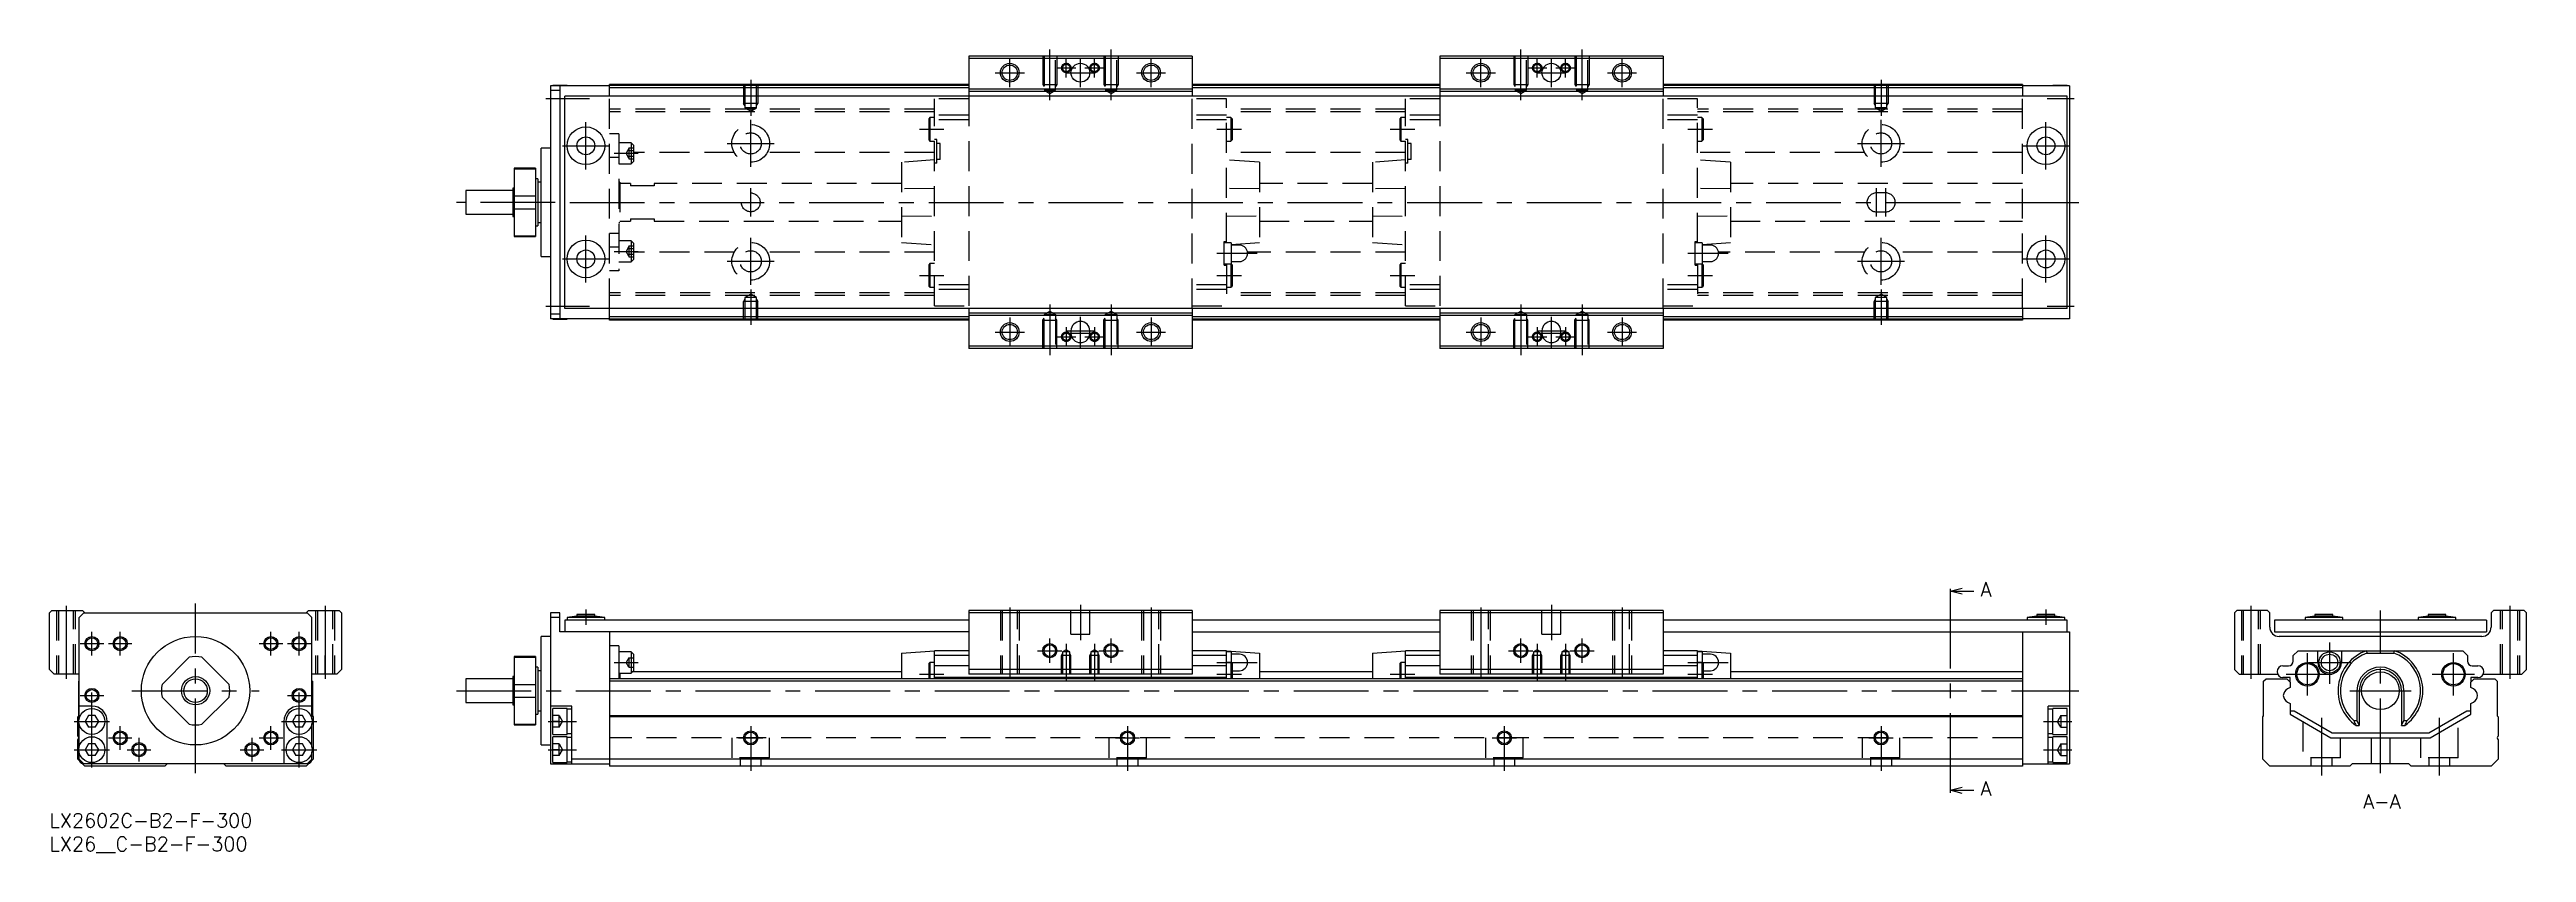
# Model space of a CAD drawing. Extents: x 0 to 526, y -8 to 162.
import ezdxf

# ---------------------------------------------------------------- set-up
doc = ezdxf.new("R2010")
doc.units = 0
doc.header["$LTSCALE"] = 0.5
doc.linetypes.add('CENTER', pattern=[50.8, 31.75, -6.35, 6.35, -6.35])
doc.linetypes.add('DASHED', pattern=[19.05, 12.7, -6.35])
for name, color, linetype in [('MSM_CENTER', 1, 'CENTER'), ('MSM_CONTINUOUS', 7, 'CONTINUOUS'), ('MSM_DASHED', 4, 'DASHED'), ('MSM_NARROW', 5, 'CONTINUOUS'), ('MSM_PART_NUMBER', 7, 'CONTINUOUS')]:
    doc.layers.add(name, color=color, linetype=linetype)
doc.styles.get("Standard").update_dxf_attribs({"font": 'txt.shx', "height": 1, "bigfont": 'bigfont.shx'})

# ---------------------------------------------------------------- blocks, each defined once
blk = doc.blocks.new('*U2')
at = {"layer": 'MSM_PART_NUMBER'}
blk.add_text('LX2602C-B2-F-300', height=3, dxfattribs=at).set_placement((0, -3))
blk = doc.blocks.new('*U3')
at = {"layer": 'MSM_PART_NUMBER'}
blk.add_text('LX26__C-B2-F-300', height=3, dxfattribs=at).set_placement((0, -8))

msp = doc.modelspace()

# ---------------------------------------------------------------- linework, layer by layer
at = {"layer": 'MSM_CENTER'}
for p, q in [((203.88, 153.98), (203.88, 160.18)), ((212.38, 151.28), (212.38, 161.98)), ((213.83, 158.08), (217.93, 158.08)), ((215.88, 156.03), (215.88, 160.13)), ((218.88, 153.98), (218.88, 160.18)), ((219.83, 158.08), (223.93, 158.08)), ((221.88, 156.03), (221.88, 160.13)), ((225.38, 151.28), (225.38, 161.98)), ((233.88, 153.98), (233.88, 160.18)), ((303.88, 153.98), (303.88, 160.18)), ((312.38, 151.28), (312.38, 161.98)), ((313.83, 158.08), (317.93, 158.08)), ((315.88, 156.03), (315.88, 160.13)), ((318.88, 153.98), (318.88, 160.18)), ((319.83, 158.08), (323.93, 158.08)), ((321.88, 156.03), (321.88, 160.13)), ((325.38, 151.28), (325.38, 161.98)), ((333.88, 153.98), (333.88, 160.18)), ((148.88, 155.58), (148.88, 147.95)), ((200.78, 157.08), (206.98, 157.08)), ((215.78, 157.08), (221.98, 157.08)), ((230.78, 157.08), (236.98, 157.08)), ((300.78, 157.08), (306.98, 157.08)), ((315.78, 157.08), (321.98, 157.08)), ((330.78, 157.08), (336.98, 157.08)), ((388.88, 155.58), (388.88, 147.95)), ((105.38, 151.58), (114.68, 151.58)), ((424.18, 151.58), (429.88, 151.58)), ((113.88, 136.58), (113.88, 146.58)), ((143.88, 142.08), (153.88, 142.08)), ((148.88, 137.08), (148.88, 147.08)), ((184.68, 145.08), (189.88, 145.08)), ((247.88, 145.08), (253.08, 145.08)), ((284.68, 145.08), (289.88, 145.08)), ((347.88, 145.08), (353.08, 145.08)), ((383.88, 142.08), (393.88, 142.08)), ((388.88, 137.08), (388.88, 147.08)), ((423.88, 136.58), (423.88, 146.58)), ((108.88, 141.58), (118.88, 141.58)), ((119.88, 139.98), (124.98, 139.98)), ((418.88, 141.58), (428.88, 141.58)), ((148.88, 126.58), (148.88, 132.58)), ((387.88, 126.58), (387.88, 132.58)), ((389.88, 126.58), (389.88, 132.58)), ((107.38, 129.58), (86.38, 129.58)), ((110.48, 129.58), (430.88, 129.58)), ((113.88, 112.58), (113.88, 122.58)), ((148.88, 112.08), (148.88, 122.08)), ((388.88, 112.08), (388.88, 122.08)), ((423.88, 112.58), (423.88, 122.58)), ((108.88, 117.58), (118.88, 117.58)), ((119.88, 119.19), (124.98, 119.19)), ((143.88, 117.08), (153.88, 117.08)), ((247.88, 118.78), (256.38, 118.78)), ((347.88, 118.78), (356.38, 118.78)), ((383.88, 117.08), (393.88, 117.08)), ((418.88, 117.58), (428.88, 117.58)), ((148.88, 111.09), (148.88, 103.58)), ((184.68, 114.08), (189.88, 114.08)), ((247.88, 114.08), (253.08, 114.08)), ((284.68, 114.08), (289.88, 114.08)), ((347.88, 114.08), (353.08, 114.08)), ((388.88, 111.09), (388.88, 103.58)), ((105.38, 107.58), (114.68, 107.58)), ((203.88, 105.18), (203.88, 98.98)), ((212.38, 107.89), (212.38, 97.19)), ((218.88, 98.83), (218.88, 105.33)), ((225.38, 107.89), (225.38, 97.19)), ((233.88, 105.18), (233.88, 98.98)), ((303.88, 105.18), (303.88, 98.98)), ((312.38, 107.89), (312.38, 97.19)), ((318.88, 98.83), (318.88, 105.33)), ((325.38, 107.89), (325.38, 97.19)), ((333.88, 105.18), (333.88, 98.98)), ((424.18, 107.58), (429.88, 107.58)), ((200.78, 102.08), (206.98, 102.08)), ((213.83, 101.08), (217.93, 101.08)), ((215.88, 103.13), (215.88, 99.03)), ((215.88, 102.33), (221.88, 102.33)), ((215.88, 101.83), (221.88, 101.83)), ((219.83, 101.08), (223.93, 101.08)), ((221.88, 103.13), (221.88, 99.03)), ((230.78, 102.08), (236.98, 102.08)), ((300.78, 102.08), (306.98, 102.08)), ((313.83, 101.08), (317.93, 101.08)), ((315.88, 103.13), (315.88, 99.03)), ((315.88, 102.33), (321.88, 102.33)), ((315.88, 101.83), (321.88, 101.83)), ((319.83, 101.08), (323.93, 101.08)), ((321.88, 103.13), (321.88, 99.03)), ((330.78, 102.08), (336.98, 102.08)), ((3.5, 44), (3.5, 28.5)), ((31, 8.5), (31, 44.5)), ((58.5, 44), (58.5, 28.5)), ((113.88, 43.2), (113.88, 40)), ((203.88, 43.68), (203.88, 28.82)), ((218.88, 44.25), (218.88, 36.75)), ((233.88, 43.68), (233.88, 28.82)), ((303.88, 43.68), (303.88, 28.82)), ((318.88, 44.25), (318.88, 36.75)), ((333.88, 43.68), (333.88, 28.82)), ((403.57, 46.62), (403.57, 5.38)), ((423.88, 43.2), (423.88, 40)), ((467.41, 44), (467.41, 28.5)), ((494.91, 8.5), (494.91, 43)), ((522.41, 44), (522.41, 28.5)), ((9, 33.5), (9, 38.5)), ((15, 33.5), (15, 38.5)), ((47, 33.5), (47, 38.5)), ((53, 33.5), (53, 38.5)), ((212.38, 31.93), (212.38, 37.07)), ((225.38, 31.93), (225.38, 37.07)), ((312.38, 31.93), (312.38, 37.07)), ((325.38, 31.93), (325.38, 37.07)), ((6.5, 36), (11.5, 36)), ((12.5, 36), (17.5, 36)), ((44.5, 36), (49.5, 36)), ((50.5, 36), (55.5, 36)), ((119.88, 32), (124.98, 32)), ((209.8, 34.5), (214.95, 34.5)), ((215.88, 35.96), (215.88, 28.24)), ((221.88, 35.96), (221.88, 28.24)), ((222.8, 34.5), (227.95, 34.5)), ((247.88, 32), (256.38, 32)), ((309.8, 34.5), (314.95, 34.5)), ((315.88, 35.96), (315.88, 28.24)), ((321.88, 35.96), (321.88, 28.24)), ((322.8, 34.5), (327.95, 34.5)), ((347.88, 32), (356.38, 32)), ((479.41, 25), (479.41, 34)), ((479.61, 32), (488.61, 32)), ((484.11, 36.25), (484.11, 27.5)), ((510.41, 25), (510.41, 34)), ((9, 9.75), (9, 27.5)), ((53, 9.75), (53, 27.5)), ((184.68, 29.5), (189.88, 29.5)), ((247.88, 29.5), (253.08, 29.5)), ((284.68, 29.5), (289.88, 29.5)), ((347.88, 29.5), (353.08, 29.5)), ((474.91, 29.5), (483.91, 29.5)), ((505.91, 29.5), (514.91, 29.5)), ((6.5, 25), (11.5, 25)), ((17.5, 26), (44.5, 26)), ((50.5, 25), (55.5, 25)), ((86.38, 26), (430.88, 26)), ((488.41, 26), (501.41, 26)), ((5.25, 19.5), (12.75, 19.5)), ((12.5, 16), (17.5, 16)), ((15, 13.5), (15, 18.5)), ((19, 11), (19, 16)), ((43, 11), (43, 16)), ((44.5, 16), (49.5, 16)), ((47, 13.5), (47, 18.5)), ((49.25, 19.5), (56.75, 19.5)), ((105.88, 19.5), (111.88, 19.5)), ((146.3, 16), (151.45, 16)), ((148.88, 18.5), (148.88, 9)), ((226.3, 16), (231.45, 16)), ((228.88, 18.5), (228.88, 9)), ((306.3, 16), (311.45, 16)), ((308.88, 18.5), (308.88, 9)), ((386.3, 16), (391.45, 16)), ((388.88, 18.5), (388.88, 9)), ((423.38, 19.5), (429.38, 19.5)), ((482.41, 20.29), (482.41, 8)), ((507.41, 20.29), (507.41, 8)), ((5.25, 13.5), (12.75, 13.5)), ((16.5, 13.5), (21.5, 13.5)), ((40.5, 13.5), (45.5, 13.5)), ((49.25, 13.5), (56.75, 13.5)), ((105.88, 13.5), (111.88, 13.5)), ((423.38, 13.5), (429.38, 13.5))]:
    msp.add_line(p, q, dxfattribs=at)
at = {"layer": 'MSM_CONTINUOUS'}
for p, q in [((242.58, 160.58), (195.18, 160.58)), ((195.18, 160.58), (195.18, 152.08)), ((242.58, 160.08), (195.18, 160.08)), ((242.58, 160.58), (242.58, 152.08)), ((342.58, 160.58), (295.18, 160.58)), ((295.18, 160.58), (295.18, 152.08)), ((342.58, 160.08), (295.18, 160.08)), ((342.58, 160.58), (342.58, 152.08)), ((118.88, 154.28), (106.38, 154.28)), ((106.38, 154.28), (106.38, 104.88)), ((108.38, 153.28), (106.38, 153.28)), ((106.88, 154.28), (106.88, 154.33)), ((109.88, 154.33), (106.88, 154.33)), ((108.38, 154.28), (108.38, 104.88)), ((109.88, 154.28), (109.88, 154.33)), ((118.88, 152.08), (118.88, 154.58)), ((195.18, 154.58), (118.88, 154.58)), ((195.18, 154.38), (118.88, 154.38)), ((195.18, 153.88), (118.88, 153.88)), ((242.58, 153.58), (195.18, 153.58)), ((242.58, 153.08), (195.18, 153.08)), ((295.18, 154.58), (242.58, 154.58)), ((295.18, 154.38), (242.58, 154.38)), ((295.18, 153.88), (242.58, 153.88)), ((342.58, 153.58), (295.18, 153.58)), ((342.58, 153.08), (295.18, 153.08)), ((418.88, 154.58), (342.58, 154.58)), ((418.88, 154.38), (342.58, 154.38)), ((418.88, 153.88), (342.58, 153.88)), ((418.88, 154.58), (418.88, 152.08)), ((428.88, 154.28), (418.88, 154.28)), ((425.38, 154.28), (425.38, 154.33)), ((428.38, 154.33), (425.38, 154.33)), ((428.38, 154.28), (428.38, 154.33)), ((428.88, 154.28), (428.88, 104.88)), ((109.38, 107.08), (109.38, 152.08)), ((428.38, 152.08), (109.38, 152.08)), ((428.38, 107.08), (428.38, 152.08)), ((103.18, 136.83), (98.68, 136.83)), ((98.68, 136.83), (98.68, 122.33)), ((103.18, 136.83), (103.18, 122.33)), ((106.38, 141.08), (104.38, 141.08)), ((104.38, 118.08), (104.38, 141.08)), ((88.38, 132.08), (88.38, 127.08)), ((98.38, 132.08), (88.38, 132.08)), ((98.38, 132.58), (98.38, 126.58)), ((98.68, 132.58), (98.38, 132.58)), ((98.68, 136.7), (103.18, 136.7)), ((103.68, 134.58), (103.18, 134.58)), ((103.68, 134.58), (103.68, 124.58)), ((104.38, 133.83), (103.68, 133.83)), ((88.38, 127.08), (98.38, 127.08)), ((98.38, 126.58), (98.68, 126.58)), ((98.68, 130.95), (103.18, 130.95)), ((98.68, 128.22), (103.18, 128.22)), ((98.68, 122.46), (103.18, 122.46)), ((98.68, 122.33), (103.18, 122.33)), ((103.18, 124.58), (103.68, 124.58)), ((103.68, 125.33), (104.38, 125.33)), ((104.38, 118.08), (106.38, 118.08)), ((108.38, 105.88), (106.38, 105.88)), ((428.38, 107.08), (109.38, 107.08)), ((118.88, 104.58), (118.88, 107.08)), ((195.18, 105.28), (118.88, 105.28)), ((195.18, 107.08), (195.18, 98.58)), ((242.58, 106.08), (195.18, 106.08)), ((242.58, 105.58), (195.18, 105.58)), ((242.58, 107.08), (242.58, 98.58)), ((295.18, 105.28), (242.58, 105.28)), ((295.18, 107.08), (295.18, 98.58)), ((342.58, 106.08), (295.18, 106.08)), ((342.58, 105.58), (295.18, 105.58)), ((342.58, 107.08), (342.58, 98.58)), ((418.88, 105.28), (342.58, 105.28)), ((418.88, 107.08), (418.88, 104.58)), ((118.88, 104.88), (106.38, 104.88)), ((106.88, 104.83), (106.88, 104.88)), ((106.88, 104.83), (109.88, 104.83)), ((109.88, 104.83), (109.88, 104.88)), ((195.18, 104.78), (118.88, 104.78)), ((195.18, 104.58), (118.88, 104.58)), ((216.88, 102.33), (216.88, 101.83)), ((220.88, 101.83), (220.88, 102.33)), ((295.18, 104.78), (242.58, 104.78)), ((295.18, 104.58), (242.58, 104.58)), ((316.88, 102.33), (316.88, 101.83)), ((320.88, 101.83), (320.88, 102.33)), ((418.88, 104.78), (342.58, 104.78)), ((418.88, 104.58), (342.58, 104.58)), ((428.88, 104.88), (418.88, 104.88)), ((242.58, 99.08), (195.18, 99.08)), ((242.58, 98.58), (195.18, 98.58)), ((342.58, 99.08), (295.18, 99.08)), ((342.58, 98.58), (295.18, 98.58)), ((403.57, 47.12), (406.07, 47.79)), ((403.57, 47.62), (403.57, 46.62)), ((0, 42.5), (0.5, 43)), ((0, 30.5), (0, 42.5)), ((0.5, 43), (7, 43)), ((6.3, 41.5), (7.3, 42.5)), ((7, 43), (7.5, 42.5)), ((7.3, 42.5), (54.7, 42.5)), ((54.5, 42.5), (55, 43)), ((54.7, 42.5), (55.7, 41.5)), ((55, 43), (61.5, 43)), ((61.5, 43), (62, 42.5)), ((62, 42.5), (62, 30.5)), ((108.38, 42.5), (106.38, 42.5)), ((106.38, 42.5), (106.38, 10.5)), ((108.38, 38.5), (108.38, 42.5)), ((111.98, 42.2), (111.98, 41.8)), ((115.78, 42.2), (111.98, 42.2)), ((115.78, 41.8), (115.78, 42.2)), ((195.18, 43), (195.18, 29.5)), ((242.58, 43), (195.18, 43)), ((242.58, 42.5), (195.18, 42.5)), ((242.58, 43), (242.58, 29.5)), ((295.18, 43), (295.18, 29.5)), ((342.58, 43), (295.18, 43)), ((342.58, 42.5), (295.18, 42.5)), ((342.58, 43), (342.58, 29.5)), ((406.07, 46.45), (403.57, 47.12)), ((403.57, 47.12), (408.57, 47.12)), ((421.98, 42.2), (421.98, 41.8)), ((425.78, 42.2), (421.98, 42.2)), ((425.78, 41.8), (425.78, 42.2)), ((464.41, 43), (463.91, 42.5)), ((463.91, 42.5), (463.91, 30.5)), ((470.91, 43), (464.41, 43)), ((471.41, 42.5), (470.91, 43)), ((471.41, 39.5), (471.41, 42.5)), ((481.01, 42.2), (481.01, 41.8)), ((484.81, 42.2), (481.01, 42.2)), ((484.81, 41.8), (484.81, 42.2)), ((505.01, 42.2), (505.01, 41.8)), ((508.81, 42.2), (505.01, 42.2)), ((508.81, 41.8), (508.81, 42.2)), ((518.91, 43), (518.41, 42.5)), ((518.41, 42.5), (518.41, 39.5)), ((525.41, 43), (518.91, 43)), ((525.91, 42.5), (525.41, 43)), ((525.91, 30.5), (525.91, 42.5)), ((6.3, 20.02), (6.3, 41.5)), ((55.7, 20.02), (55.7, 41.5)), ((106.38, 37.5), (104.38, 37.5)), ((104.38, 14.5), (104.38, 37.5)), ((108.38, 41.5), (106.38, 41.5)), ((195.18, 38.5), (108.38, 38.5)), ((109.38, 41), (109.38, 38.5)), ((195.18, 41), (109.38, 41)), ((111.98, 41.8), (109.88, 41.55)), ((109.88, 41.55), (109.88, 41)), ((117.88, 41.55), (109.88, 41.55)), ((115.78, 41.8), (111.98, 41.8)), ((117.88, 41.55), (115.78, 41.8)), ((117.88, 41), (117.88, 41.55)), ((118.88, 38.5), (118.88, 10)), ((295.18, 41), (242.58, 41)), ((242.58, 38.5), (295.18, 38.5)), ((428.38, 41), (342.58, 41)), ((342.58, 38.5), (428.88, 38.5)), ((418.88, 38.5), (418.88, 10)), ((421.98, 41.8), (419.88, 41.55)), ((419.88, 41.55), (419.88, 41)), ((427.88, 41.55), (419.88, 41.55)), ((425.78, 41.8), (421.98, 41.8)), ((427.88, 41.55), (425.78, 41.8)), ((427.88, 41), (427.88, 41.55)), ((428.38, 38.5), (428.38, 41)), ((428.88, 38.5), (428.88, 10.5)), ((472.41, 41), (472.41, 38.5)), ((517.41, 41), (472.41, 41)), ((472.41, 38.5), (517.41, 38.5)), ((516.41, 37.5), (473.41, 37.5)), ((481.01, 41.8), (478.91, 41.55)), ((478.91, 41.55), (478.91, 41)), ((486.91, 41.55), (478.91, 41.55)), ((484.81, 41.8), (481.01, 41.8)), ((486.91, 41.55), (484.81, 41.8)), ((486.91, 41), (486.91, 41.55)), ((505.01, 41.8), (502.91, 41.55)), ((502.91, 41.55), (502.91, 41)), ((510.91, 41.55), (502.91, 41.55)), ((508.81, 41.8), (505.01, 41.8)), ((510.91, 41.55), (508.81, 41.8)), ((510.91, 41), (510.91, 41.55)), ((517.41, 41), (517.41, 38.5)), ((23.88, 27.36), (29.64, 33.12)), ((32.36, 33.12), (38.12, 27.36)), ((103.18, 33.25), (98.68, 33.25)), ((98.68, 33.25), (98.68, 18.75)), ((98.68, 33.12), (103.18, 33.12)), ((103.18, 33.25), (103.18, 18.75)), ((120.88, 35.5), (118.88, 35.5)), ((120.88, 35.5), (120.88, 28.5)), ((123.48, 34.25), (120.88, 34.25)), ((123.98, 33.75), (123.48, 34.25)), ((123.48, 34.25), (123.48, 29.75)), ((123.98, 33.75), (123.98, 30.25)), ((180.88, 34), (187.88, 34.5)), ((180.88, 34), (180.88, 28.5)), ((186.93, 32), (186.68, 31.75)), ((186.68, 31.75), (186.68, 28.5)), ((187.88, 32), (186.93, 32)), ((186.93, 32), (186.93, 28.5)), ((195.18, 34.5), (187.88, 34.5)), ((187.88, 28.5), (187.88, 34.5)), ((195.18, 33.5), (187.88, 33.5)), ((249.88, 34.5), (242.58, 34.5)), ((249.88, 33.5), (242.58, 33.5)), ((249.88, 34.5), (256.88, 34)), ((249.88, 28.5), (249.88, 34.5)), ((250.88, 34.25), (249.88, 34.25)), ((250.83, 32), (249.88, 32)), ((251.08, 31.75), (250.83, 32)), ((250.83, 32), (250.83, 28.5)), ((250.88, 34.25), (250.88, 31.95)), ((252.63, 33.75), (250.88, 33.75)), ((251.08, 31.75), (251.08, 28.5)), ((256.88, 34), (256.88, 28.5)), ((280.88, 34), (287.88, 34.5)), ((280.88, 34), (280.88, 28.5)), ((286.93, 32), (286.68, 31.75)), ((286.68, 31.75), (286.68, 28.5)), ((287.88, 32), (286.93, 32)), ((286.93, 32), (286.93, 28.5)), ((295.18, 34.5), (287.88, 34.5)), ((287.88, 28.5), (287.88, 34.5)), ((295.18, 33.5), (287.88, 33.5)), ((349.88, 34.5), (342.58, 34.5)), ((349.88, 33.5), (342.58, 33.5)), ((349.88, 34.5), (356.88, 34)), ((349.88, 28.5), (349.88, 34.5)), ((350.88, 34.25), (349.88, 34.25)), ((350.83, 32), (349.88, 32)), ((351.08, 31.75), (350.83, 32)), ((350.83, 32), (350.83, 28.5)), ((350.88, 34.25), (350.88, 31.95)), ((352.63, 33.75), (350.88, 33.75)), ((351.08, 31.75), (351.08, 28.5)), ((356.88, 34), (356.88, 28.5)), ((476.41, 33.5), (477.41, 34.5)), ((476.41, 32.3), (476.41, 33.5)), ((477.41, 34.5), (512.41, 34.5)), ((481.61, 32), (481.61, 34.5)), ((486.61, 34.5), (486.61, 32)), ((491.95, 34.5), (492.04, 34)), ((492.04, 34), (497.78, 34)), ((497.78, 34), (497.87, 34.5)), ((512.41, 34.5), (513.41, 33.5)), ((513.41, 33.5), (513.41, 32.3)), ((1, 29.5), (0, 30.5)), ((6.3, 29.5), (1, 29.5)), ((6.2, 28), (6.3, 28.1)), ((6.2, 20.7), (6.2, 28)), ((61, 29.5), (55.7, 29.5)), ((55.7, 28.1), (55.8, 28)), ((55.8, 28), (55.8, 20.7)), ((62, 30.5), (61, 29.5)), ((98.38, 28.5), (88.38, 28.5)), ((88.38, 28.5), (88.38, 23.5)), ((98.68, 29), (98.38, 29)), ((98.38, 29), (98.38, 23)), ((98.68, 27.36), (103.18, 27.36)), ((103.68, 31), (103.18, 31)), ((103.68, 31), (103.68, 21)), ((104.38, 30.25), (103.68, 30.25)), ((418.88, 28.5), (118.88, 28.5)), ((418.88, 28), (118.88, 28)), ((120.88, 29.75), (123.48, 29.75)), ((121.08, 29.75), (121.08, 28.5)), ((123.48, 29.75), (123.98, 30.25)), ((180.88, 30), (123.73, 30)), ((195.18, 31.3), (187.88, 31.3)), ((249.88, 28.8), (187.88, 28.8)), ((242.58, 30.5), (195.18, 30.5)), ((242.58, 29.5), (195.18, 29.5)), ((249.88, 31.3), (242.58, 31.3)), ((251.08, 30.25), (252.63, 30.25)), ((280.88, 30), (256.88, 30)), ((295.18, 31.3), (287.88, 31.3)), ((349.88, 28.8), (287.88, 28.8)), ((342.58, 30.5), (295.18, 30.5)), ((342.58, 29.5), (295.18, 29.5)), ((349.88, 31.3), (342.58, 31.3)), ((351.08, 30.25), (352.63, 30.25)), ((418.88, 30), (356.88, 30)), ((464.91, 29.5), (463.91, 30.5)), ((464.91, 29.5), (473.09, 29.5)), ((470.11, 28), (470.61, 28.5)), ((470.11, 20.7), (470.11, 28)), ((470.61, 28.5), (475.01, 28.5)), ((474.21, 31.3), (475.41, 31.3)), ((475.71, 28.8), (474.21, 28.8)), ((475.01, 28.5), (475.71, 27.8)), ((475.71, 26.72), (475.15, 26.4)), ((475.71, 27.8), (475.71, 28.8)), ((475.71, 27.8), (475.71, 26.72)), ((514.11, 28.8), (514.11, 27.8)), ((515.61, 28.8), (514.11, 28.8)), ((514.11, 27.8), (514.81, 28.5)), ((514.11, 26.72), (514.11, 27.8)), ((514.67, 26.4), (514.11, 26.72)), ((514.41, 31.3), (515.61, 31.3)), ((514.81, 28.5), (519.21, 28.5)), ((516.73, 29.5), (524.91, 29.5)), ((519.21, 28.5), (519.71, 28)), ((519.71, 28), (519.71, 20.7)), ((524.91, 29.5), (525.91, 30.5)), ((9, 22.75), (6.3, 22.75)), ((29.64, 18.88), (23.88, 24.64)), ((38.12, 24.64), (32.36, 18.88)), ((55.7, 22.75), (53, 22.75)), ((88.38, 23.5), (98.38, 23.5)), ((98.38, 23), (98.68, 23)), ((98.68, 24.64), (103.18, 24.64)), ((103.68, 21.75), (104.38, 21.75)), ((110.88, 22.75), (106.38, 22.75)), ((106.88, 16.75), (106.88, 22.25)), ((109.88, 22.25), (106.88, 22.25)), ((109.88, 16.75), (109.88, 22.25)), ((110.88, 22.1), (109.88, 22.1)), ((110.88, 10.5), (110.88, 22.75)), ((424.38, 10.5), (424.38, 22.75)), ((428.88, 22.75), (424.38, 22.75)), ((425.38, 22.1), (424.38, 22.1)), ((425.38, 16.75), (425.38, 22.25)), ((428.38, 22.25), (425.38, 22.25)), ((428.38, 16.75), (428.38, 22.25)), ((475.15, 23.6), (475.71, 23.28)), ((475.71, 23.28), (475.71, 21)), ((476.56, 21.66), (475.71, 21.66)), ((484.64, 17), (476.56, 21.66)), ((489.91, 26), (489.91, 19.68)), ((490.41, 26), (490.41, 18.62)), ((499.41, 26), (499.41, 18.62)), ((499.91, 26), (499.91, 19.68)), ((513.26, 21.66), (505.18, 17)), ((514.11, 21.66), (513.26, 21.66)), ((514.11, 23.28), (514.67, 23.6)), ((514.11, 21), (514.11, 23.28)), ((6, 20.5), (6.2, 20.7)), ((6, 16.4), (6, 20.5)), ((6.3, 14.02), (6.3, 18.98)), ((8.28, 20.75), (7.56, 19.5)), ((7.56, 19.5), (8.28, 18.25)), ((9.72, 20.75), (8.28, 20.75)), ((9.72, 18.25), (8.28, 18.25)), ((10.44, 19.5), (9.72, 20.75)), ((9.72, 18.25), (10.44, 19.5)), ((12.25, 10.5), (12.25, 19.5)), ((49.75, 19.5), (49.75, 10.5)), ((52.28, 20.75), (51.56, 19.5)), ((51.56, 19.5), (52.28, 18.25)), ((53.72, 20.75), (52.28, 20.75)), ((53.72, 18.25), (52.28, 18.25)), ((54.44, 19.5), (53.72, 20.75)), ((53.72, 18.25), (54.44, 19.5)), ((55.7, 14.02), (55.7, 18.98)), ((55.8, 20.7), (56, 20.5)), ((56, 20.5), (56, 11.5)), ((98.68, 18.88), (103.18, 18.88)), ((98.68, 18.75), (103.18, 18.75)), ((103.18, 21), (103.68, 21)), ((106.88, 16.75), (109.88, 16.75)), ((106.88, 10.75), (106.88, 16.25)), ((109.88, 16.25), (106.88, 16.25)), ((109.88, 16.9), (110.88, 16.9)), ((109.88, 10.75), (109.88, 16.25)), ((110.88, 16.1), (109.88, 16.1)), ((418.88, 20.7), (118.88, 20.7)), ((418.88, 20.5), (118.88, 20.5)), ((424.38, 16.9), (425.38, 16.9)), ((425.38, 16.1), (424.38, 16.1)), ((425.38, 16.75), (428.38, 16.75)), ((425.38, 10.75), (425.38, 16.25)), ((428.38, 16.25), (425.38, 16.25)), ((428.38, 10.75), (428.38, 16.25)), ((469.91, 20.5), (470.11, 20.7)), ((469.91, 11.5), (469.91, 20.5)), ((475.71, 21), (484.37, 16)), ((484.37, 16), (505.45, 16)), ((505.18, 17), (484.64, 17)), ((489.23, 19.68), (489.91, 19.68)), ((489.76, 18.62), (490.41, 18.62)), ((489.91, 19.68), (490.41, 18.62)), ((499.41, 18.62), (499.91, 19.68)), ((499.41, 18.62), (500.06, 18.62)), ((499.91, 19.68), (500.6, 19.68)), ((505.45, 16), (514.11, 21)), ((519.71, 20.7), (519.91, 20.5)), ((519.91, 20.5), (519.91, 16.4)), ((6, 11.5), (6, 15.6)), ((7.5, 10), (6, 11.5)), ((6.3, 11.5), (6.3, 12.98)), ((6.3, 11.5), (7.3, 10.5)), ((8.28, 14.75), (7.56, 13.5)), ((7.56, 13.5), (8.28, 12.25)), ((9.72, 14.75), (8.28, 14.75)), ((9.72, 12.25), (8.28, 12.25)), ((10.44, 13.5), (9.72, 14.75)), ((9.72, 12.25), (10.44, 13.5)), ((52.28, 14.75), (51.56, 13.5)), ((51.56, 13.5), (52.28, 12.25)), ((53.72, 14.75), (52.28, 14.75)), ((53.72, 12.25), (52.28, 12.25)), ((54.44, 13.5), (53.72, 14.75)), ((53.72, 12.25), (54.44, 13.5)), ((56, 11.5), (54.5, 10)), ((54.7, 10.5), (55.7, 11.5)), ((55.7, 11.5), (55.7, 12.98)), ((104.38, 14.5), (106.38, 14.5)), ((106.88, 10.75), (109.88, 10.75)), ((109.88, 10.9), (110.88, 10.9)), ((418.88, 11.5), (110.88, 11.5)), ((424.38, 10.9), (425.38, 10.9)), ((425.38, 10.75), (428.38, 10.75)), ((471.41, 10), (469.91, 11.5)), ((519.91, 11.5), (518.41, 10)), ((519.91, 15.6), (519.91, 11.5)), ((54.7, 10.5), (7.3, 10.5)), ((24.5, 10), (7.5, 10)), ((25, 10.5), (24.5, 10)), ((37.52, 10), (37.02, 10.5)), ((54.5, 10), (37.52, 10)), ((106.38, 10.5), (118.88, 10.5)), ((418.88, 10), (118.88, 10)), ((403.57, 4.88), (406.07, 5.55)), ((403.57, 5.38), (403.57, 4.38)), ((418.88, 10.5), (428.88, 10.5)), ((488.4, 10), (471.41, 10)), ((488.9, 10.5), (488.4, 10)), ((500.91, 10.5), (488.9, 10.5)), ((501.41, 10), (500.91, 10.5)), ((518.41, 10), (501.41, 10)), ((406.07, 4.21), (403.57, 4.88)), ((403.57, 4.88), (408.57, 4.88))]:
    msp.add_line(p, q, dxfattribs=at)
for centre, radius in [((203.88, 157.08), 1.62), ((218.88, 157.08), 2), ((233.88, 157.08), 1.62), ((303.88, 157.08), 1.62), ((318.88, 157.08), 2), ((333.88, 157.08), 1.62), ((113.88, 141.58), 4), ((113.88, 141.58), 1.9), ((423.88, 141.58), 4), ((423.88, 141.58), 1.9), ((113.88, 117.58), 4), ((423.88, 117.58), 4), ((113.88, 117.58), 1.9), ((423.88, 117.58), 1.9), ((203.88, 102.08), 1.62), ((233.88, 102.08), 1.62), ((303.88, 102.08), 1.62), ((333.88, 102.08), 1.62), ((9, 36), 1.23), ((15, 36), 1.23), ((31, 26), 11.5), ((47, 36), 1.23), ((53, 36), 1.23), ((212.38, 34.5), 1.23), ((225.38, 34.5), 1.23), ((312.38, 34.5), 1.23), ((325.38, 34.5), 1.23), ((479.41, 29.5), 2.5), ((479.41, 29.5), 2.25), ((484.11, 32), 2.25), ((484.11, 32), 1.75), ((510.41, 29.5), 2.5), ((510.41, 29.5), 2.25), ((31, 26), 3), ((31, 26), 2.5), ((494.91, 26), 4), ((9, 19.5), 2.75), ((9, 25), 1.23), ((53, 19.5), 2.75), ((53, 25), 1.23), ((9, 13.5), 2.75), ((15, 16), 1.23), ((47, 16), 1.23), ((53, 13.5), 2.75), ((148.88, 16), 1.23), ((228.88, 16), 1.23), ((308.88, 16), 1.23), ((388.88, 16), 1.23), ((19, 13.5), 1.23), ((43, 13.5), 1.23)]:
    msp.add_circle(centre, radius, dxfattribs=at)
for centre, radius, start, end in [((218.88, 102.33), 2, 0, 180), ((218.88, 101.83), 2, 180, 0), ((318.88, 102.33), 2, 0, 180), ((318.88, 101.83), 2, 180, 0), ((473.41, 39.5), 2, 180, 270), ((516.41, 39.5), 2, 270, 0), ((31, 26), 7.25, 79.1484, 100.8516), ((252.63, 32), 1.75, 270, 90), ((352.63, 32), 1.75, 270, 90), ((475.41, 32.3), 1, 270, 0), ((484.11, 32), 2.5, 180, 0), ((494.91, 26), 9, 109.1881, 235.0848), ((494.91, 26), 8.5, 109.7499, 228.0214), ((494.91, 26), 8.5, 311.9786, 70.2501), ((494.91, 26), 9, 304.9152, 70.8119), ((514.41, 32.3), 1, 180, 270), ((31, 26), 7.25, 169.1484, 190.8516), ((31, 26), 7.25, 349.1484, 10.8516), ((474.21, 30.05), 1.25, 90, 270), ((476.03, 24.88), 1.75, 120.0001, 176.2321), ((494.91, 26), 5, 0, 180), ((494.91, 26), 4.5, 0, 180), ((513.8, 24.88), 1.75, 3.7679, 59.9999), ((515.61, 30.05), 1.25, 270, 90), ((9, 19.5), 3.25, 0, 90), ((53, 19.5), 3.25, 90, 180), ((476.03, 25.12), 1.75, 183.7679, 239.9999), ((513.8, 25.12), 1.75, 300.0001, 356.2321), ((5.7, 16), 0.5, 306.8761, 53.1239), ((31, 26), 7.25, 259.1484, 280.8516), ((499.27, 24.07), 10.96, 203.6059, 209.8183), ((490.38, 24.16), 11.15, 330.2349, 336.3409), ((520.21, 16), 0.5, 126.8761, 233.1239), ((7.3, 11.5), 1, 201.8195, 248.1805), ((54.7, 11.5), 1, 291.8106, 338.1894)]:
    msp.add_arc(centre, radius, start, end, dxfattribs=at)
at = {"layer": 'MSM_DASHED'}
for p, q in [((210.88, 160.58), (210.88, 154.58)), ((211.15, 160.58), (211.15, 153.38)), ((213.61, 153.38), (213.61, 160.58)), ((213.88, 160.58), (213.88, 154.58)), ((223.88, 160.58), (223.88, 154.58)), ((224.15, 160.58), (224.15, 153.38)), ((226.61, 153.38), (226.61, 160.58)), ((226.88, 160.58), (226.88, 154.58)), ((310.88, 160.58), (310.88, 154.58)), ((311.15, 160.58), (311.15, 153.38)), ((313.61, 153.38), (313.61, 160.58)), ((313.88, 160.58), (313.88, 154.58)), ((323.88, 160.58), (323.88, 154.58)), ((324.15, 160.58), (324.15, 153.38)), ((326.61, 153.38), (326.61, 160.58)), ((326.88, 160.58), (326.88, 154.58)), ((147.38, 154.58), (147.38, 150.58)), ((147.58, 154.38), (147.58, 154.38)), ((147.65, 154.58), (147.65, 149.66)), ((150.11, 149.66), (150.11, 154.58)), ((150.38, 154.58), (150.38, 150.58)), ((210.88, 154.58), (213.88, 154.58)), ((210.88, 154.58), (211.15, 154.12)), ((211.15, 153.38), (212.38, 152.67)), ((211.15, 153.38), (213.61, 153.38)), ((212.38, 152.67), (213.61, 153.38)), ((213.88, 154.58), (213.61, 154.12)), ((223.88, 154.58), (226.88, 154.58)), ((223.88, 154.58), (224.15, 154.12)), ((224.15, 153.38), (225.38, 152.67)), ((224.15, 153.38), (226.61, 153.38)), ((225.38, 152.67), (226.61, 153.38)), ((226.88, 154.58), (226.61, 154.12)), ((310.88, 154.58), (313.88, 154.58)), ((310.88, 154.58), (311.15, 154.12)), ((311.15, 153.38), (312.38, 152.67)), ((311.15, 153.38), (313.61, 153.38)), ((312.38, 152.67), (313.61, 153.38)), ((313.88, 154.58), (313.61, 154.12)), ((323.88, 154.58), (326.88, 154.58)), ((323.88, 154.58), (324.15, 154.12)), ((324.15, 153.38), (325.38, 152.67)), ((324.15, 153.38), (326.61, 153.38)), ((325.38, 152.67), (326.61, 153.38)), ((326.88, 154.58), (326.61, 154.12)), ((387.38, 154.58), (387.38, 150.58)), ((387.58, 154.38), (387.58, 154.38)), ((387.58, 154.38), (387.58, 154.38)), ((387.65, 154.58), (387.65, 149.66)), ((390.11, 149.66), (390.11, 154.58)), ((390.18, 154.38), (390.19, 154.4)), ((390.38, 154.58), (390.38, 150.58)), ((118.88, 107.08), (118.88, 152.08)), ((187.88, 149.34), (118.88, 149.34)), ((187.88, 148.78), (118.88, 148.78)), ((187.88, 148.78), (137.38, 148.78)), ((150.38, 150.58), (147.38, 150.58)), ((147.65, 150.12), (147.38, 150.58)), ((150.11, 149.66), (147.65, 149.66)), ((147.65, 149.66), (148.88, 148.95)), ((148.88, 148.95), (150.11, 149.66)), ((150.11, 150.12), (150.38, 150.58)), ((186.93, 147.58), (186.68, 147.33)), ((186.68, 147.33), (186.68, 142.83)), ((187.88, 147.58), (186.93, 147.58)), ((186.93, 147.58), (186.93, 142.58)), ((195.18, 151.53), (187.88, 151.53)), ((187.88, 107.63), (187.88, 151.53)), ((195.18, 148.08), (187.88, 148.08)), ((195.18, 152.08), (195.18, 107.08)), ((242.58, 107.08), (242.58, 152.08)), ((249.88, 151.53), (242.58, 151.53)), ((249.88, 148.08), (242.58, 148.08)), ((249.88, 121.03), (249.88, 151.53)), ((287.88, 149.34), (249.88, 149.34)), ((287.88, 148.78), (249.88, 148.78)), ((250.83, 147.58), (249.88, 147.58)), ((250.83, 147.58), (250.83, 142.58)), ((251.08, 147.33), (250.83, 147.58)), ((251.08, 147.33), (251.08, 142.83)), ((286.93, 147.58), (286.68, 147.33)), ((286.68, 147.33), (286.68, 142.83)), ((287.88, 147.58), (286.93, 147.58)), ((286.93, 147.58), (286.93, 142.58)), ((295.18, 151.53), (287.88, 151.53)), ((287.88, 107.63), (287.88, 151.53)), ((295.18, 148.08), (287.88, 148.08)), ((295.18, 152.08), (295.18, 107.08)), ((342.58, 107.08), (342.58, 152.08)), ((349.88, 151.53), (342.58, 151.53)), ((349.88, 148.08), (342.58, 148.08)), ((349.88, 121.03), (349.88, 151.53)), ((418.88, 149.34), (349.88, 149.34)), ((418.88, 148.78), (349.88, 148.78)), ((350.83, 147.58), (349.88, 147.58)), ((350.83, 147.58), (350.83, 142.58)), ((351.08, 147.33), (350.83, 147.58)), ((351.08, 147.33), (351.08, 142.83)), ((390.38, 150.58), (387.38, 150.58)), ((387.65, 150.12), (387.38, 150.58)), ((390.11, 149.66), (387.65, 149.66)), ((387.65, 149.66), (388.88, 148.95)), ((388.88, 148.95), (390.11, 149.66)), ((390.11, 150.12), (390.38, 150.58)), ((418.88, 107.08), (418.88, 152.08)), ((120.88, 144.08), (118.88, 144.08)), ((120.88, 144.08), (120.88, 115.08)), ((123.48, 142.23), (120.88, 142.23)), ((123.98, 141.73), (123.48, 142.23)), ((123.48, 142.23), (123.48, 137.73)), ((186.68, 142.83), (186.93, 142.58)), ((186.93, 142.58), (187.88, 142.58)), ((195.18, 147.08), (187.88, 147.08)), ((188.38, 142.88), (187.88, 142.88)), ((188.38, 137.88), (188.38, 142.88)), ((189.08, 142.08), (188.38, 142.08)), ((189.08, 138.68), (189.08, 142.08)), ((249.88, 147.08), (242.58, 147.08)), ((249.88, 142.58), (250.83, 142.58)), ((250.83, 142.58), (251.08, 142.83)), ((286.68, 142.83), (286.93, 142.58)), ((286.93, 142.58), (287.88, 142.58)), ((295.18, 147.08), (287.88, 147.08)), ((288.38, 142.88), (287.88, 142.88)), ((288.38, 137.88), (288.38, 142.88)), ((289.08, 142.08), (288.38, 142.08)), ((289.08, 138.68), (289.08, 142.08)), ((349.88, 147.08), (342.58, 147.08)), ((349.88, 142.58), (350.83, 142.58)), ((350.83, 142.58), (351.08, 142.83)), ((120.88, 139.08), (118.88, 139.08)), ((120.88, 137.73), (123.48, 137.73)), ((122.98, 140.98), (122.4, 139.98)), ((122.98, 138.98), (122.4, 139.98)), ((122.98, 141.13), (123.98, 141.13)), ((122.98, 141.13), (122.98, 138.82)), ((122.98, 140.55), (123.98, 140.55)), ((122.98, 139.4), (123.98, 139.4)), ((122.98, 138.82), (123.98, 138.82)), ((123.48, 137.73), (123.98, 138.23)), ((123.98, 141.73), (123.98, 138.23)), ((145.39, 140.12), (123.98, 140.12)), ((187.88, 140.12), (152.37, 140.12)), ((187.88, 138.58), (180.88, 138.08)), ((180.88, 138.08), (180.88, 121.08)), ((188.38, 137.88), (187.88, 137.88)), ((189.08, 138.68), (188.38, 138.68)), ((287.88, 140.12), (249.88, 140.12)), ((256.88, 138.08), (249.88, 138.58)), ((256.88, 138.08), (256.88, 121.08)), ((287.88, 138.58), (280.88, 138.08)), ((280.88, 138.08), (280.88, 121.08)), ((288.38, 137.88), (287.88, 137.88)), ((289.08, 138.68), (288.38, 138.68)), ((385.39, 140.12), (349.88, 140.12)), ((356.88, 138.08), (349.88, 138.58)), ((356.88, 138.08), (356.88, 121.08)), ((418.88, 140.12), (392.37, 140.12)), ((121.08, 133.83), (120.88, 133.83)), ((121.08, 133.83), (121.08, 125.33)), ((123.38, 133.58), (121.08, 133.58)), ((123.38, 133.58), (123.38, 133.08)), ((128.38, 133.08), (123.38, 133.08)), ((128.38, 133.58), (128.38, 133.08)), ((180.88, 133.58), (128.38, 133.58)), ((187.88, 132.54), (180.88, 132.46)), ((256.88, 132.46), (249.88, 132.54)), ((280.88, 133.58), (256.88, 133.58)), ((287.88, 132.54), (280.88, 132.46)), ((356.88, 132.46), (349.88, 132.54)), ((418.88, 133.58), (356.88, 133.58)), ((389.88, 131.58), (387.88, 131.58)), ((180.88, 126.71), (187.88, 126.63)), ((249.88, 126.63), (256.88, 126.71)), ((280.88, 126.71), (287.88, 126.63)), ((349.88, 126.63), (356.88, 126.71)), ((387.88, 127.58), (389.88, 127.58)), ((118.88, 123.08), (120.88, 123.08)), ((120.88, 125.33), (121.08, 125.33)), ((123.48, 121.44), (120.88, 121.44)), ((121.08, 125.58), (123.38, 125.58)), ((123.38, 126.08), (128.38, 126.08)), ((123.38, 126.08), (123.38, 125.58)), ((123.98, 120.94), (123.48, 121.44)), ((123.48, 121.44), (123.48, 116.94)), ((128.38, 126.08), (128.38, 125.58)), ((128.38, 125.58), (180.88, 125.58)), ((180.88, 121.08), (187.88, 120.58)), ((249.38, 121.28), (249.88, 121.28)), ((249.38, 116.28), (249.38, 121.28)), ((250.88, 121.03), (249.38, 121.03)), ((250.88, 120.66), (256.88, 121.08)), ((250.88, 121.03), (250.88, 116.53)), ((256.88, 125.58), (280.88, 125.58)), ((280.88, 121.08), (287.88, 120.58)), ((349.38, 121.28), (349.88, 121.28)), ((349.38, 116.28), (349.38, 121.28)), ((350.88, 121.03), (349.38, 121.03)), ((350.88, 120.66), (356.88, 121.08)), ((350.88, 121.03), (350.88, 116.53)), ((356.88, 125.58), (418.88, 125.58)), ((120.88, 120.08), (118.88, 120.08)), ((120.88, 116.94), (123.48, 116.94)), ((122.98, 120.19), (122.4, 119.19)), ((122.98, 118.19), (122.4, 119.19)), ((122.98, 120.35), (123.98, 120.35)), ((122.98, 120.35), (122.98, 118.04)), ((122.98, 119.77), (123.98, 119.77)), ((122.98, 118.61), (123.98, 118.61)), ((122.98, 118.04), (123.98, 118.04)), ((123.48, 116.94), (123.98, 117.44)), ((123.98, 120.94), (123.98, 117.44)), ((145.39, 119.04), (123.98, 119.04)), ((187.88, 119.04), (152.37, 119.04)), ((186.93, 116.58), (186.68, 116.33)), ((186.68, 116.33), (186.68, 111.83)), ((186.93, 116.58), (186.93, 111.58)), ((187.88, 116.58), (186.93, 116.58)), ((249.38, 116.53), (250.88, 116.53)), ((249.38, 116.28), (249.88, 116.28)), ((249.88, 116.53), (249.88, 107.63)), ((250.83, 116.53), (250.83, 111.58)), ((252.63, 120.53), (250.88, 120.53)), ((250.88, 117.03), (252.63, 117.03)), ((251.08, 116.33), (250.88, 116.53)), ((251.08, 116.33), (251.08, 111.83)), ((287.88, 119.04), (254.36, 119.04)), ((286.93, 116.58), (286.68, 116.33)), ((286.68, 116.33), (286.68, 111.83)), ((286.93, 116.58), (286.93, 111.58)), ((287.88, 116.58), (286.93, 116.58)), ((349.38, 116.53), (350.88, 116.53)), ((349.38, 116.28), (349.88, 116.28)), ((349.88, 116.53), (349.88, 107.63)), ((350.83, 116.53), (350.83, 111.58)), ((352.63, 120.53), (350.88, 120.53)), ((350.88, 117.03), (352.63, 117.03)), ((351.08, 116.33), (350.88, 116.53)), ((351.08, 116.33), (351.08, 111.83)), ((385.39, 119.04), (354.36, 119.04)), ((418.88, 119.04), (392.37, 119.04)), ((120.88, 115.08), (118.88, 115.08)), ((186.68, 111.83), (186.93, 111.58)), ((186.93, 111.58), (187.88, 111.58)), ((195.18, 112.08), (187.88, 112.08)), ((195.18, 111.08), (187.88, 111.08)), ((249.88, 112.08), (242.58, 112.08)), ((249.88, 111.08), (242.58, 111.08)), ((249.88, 111.58), (250.83, 111.58)), ((250.83, 111.58), (251.08, 111.83)), ((286.68, 111.83), (286.93, 111.58)), ((286.93, 111.58), (287.88, 111.58)), ((295.18, 112.08), (287.88, 112.08)), ((295.18, 111.08), (287.88, 111.08)), ((349.88, 112.08), (342.58, 112.08)), ((349.88, 111.08), (342.58, 111.08)), ((349.88, 111.58), (350.83, 111.58)), ((350.83, 111.58), (351.08, 111.83)), ((187.88, 110.38), (118.88, 110.38)), ((187.88, 109.82), (118.88, 109.82)), ((147.65, 109.05), (147.38, 108.58)), ((150.38, 108.58), (147.38, 108.58)), ((147.38, 104.58), (147.38, 108.58)), ((148.88, 110.09), (147.65, 109.38)), ((147.65, 109.38), (147.65, 104.58)), ((150.11, 109.38), (147.65, 109.38)), ((150.11, 109.38), (148.88, 110.09)), ((150.11, 104.58), (150.11, 109.38)), ((150.11, 109.05), (150.38, 108.58)), ((150.38, 104.58), (150.38, 108.58)), ((187.88, 107.63), (195.18, 107.63)), ((211.15, 105.78), (212.38, 106.49)), ((211.15, 105.78), (213.61, 105.78)), ((211.15, 98.58), (211.15, 105.78)), ((212.38, 106.49), (213.61, 105.78)), ((213.61, 105.78), (213.61, 98.58)), ((224.15, 105.78), (225.38, 106.49)), ((224.15, 105.78), (226.61, 105.78)), ((224.15, 98.58), (224.15, 105.78)), ((225.38, 106.49), (226.61, 105.78)), ((226.61, 105.78), (226.61, 98.58)), ((242.58, 107.63), (249.88, 107.63)), ((287.88, 110.38), (249.88, 110.38)), ((287.88, 109.82), (249.88, 109.82)), ((287.88, 107.63), (295.18, 107.63)), ((311.15, 105.78), (312.38, 106.49)), ((311.15, 105.78), (313.61, 105.78)), ((311.15, 98.58), (311.15, 105.78)), ((312.38, 106.49), (313.61, 105.78)), ((313.61, 105.78), (313.61, 98.58)), ((324.15, 105.78), (325.38, 106.49)), ((324.15, 105.78), (326.61, 105.78)), ((324.15, 98.58), (324.15, 105.78)), ((325.38, 106.49), (326.61, 105.78)), ((326.61, 105.78), (326.61, 98.58)), ((342.58, 107.63), (349.88, 107.63)), ((418.88, 110.38), (349.88, 110.38)), ((418.88, 109.82), (349.88, 109.82)), ((387.65, 109.05), (387.38, 108.58)), ((390.38, 108.58), (387.38, 108.58)), ((387.38, 104.58), (387.38, 108.58)), ((388.88, 110.09), (387.65, 109.38)), ((387.65, 109.38), (387.65, 104.58)), ((390.11, 109.38), (387.65, 109.38)), ((390.11, 109.38), (388.88, 110.09)), ((390.11, 104.58), (390.11, 109.38)), ((390.11, 109.05), (390.38, 108.58)), ((390.38, 104.58), (390.38, 108.58)), ((210.88, 104.58), (211.15, 105.05)), ((210.88, 98.58), (210.88, 104.58)), ((210.88, 104.58), (213.88, 104.58)), ((213.88, 104.58), (213.61, 105.05)), ((213.88, 98.58), (213.88, 104.58)), ((223.88, 104.58), (224.15, 105.05)), ((223.88, 98.58), (223.88, 104.58)), ((223.88, 104.58), (226.88, 104.58)), ((226.88, 104.58), (226.61, 105.05)), ((226.88, 98.58), (226.88, 104.58)), ((310.88, 104.58), (311.15, 105.05)), ((310.88, 98.58), (310.88, 104.58)), ((310.88, 104.58), (313.88, 104.58)), ((313.88, 104.58), (313.61, 105.05)), ((313.88, 98.58), (313.88, 104.58)), ((323.88, 104.58), (324.15, 105.05)), ((323.88, 98.58), (323.88, 104.58)), ((323.88, 104.58), (326.88, 104.58)), ((326.88, 104.58), (326.61, 105.05)), ((326.88, 98.58), (326.88, 104.58)), ((1.5, 43), (1.5, 29.5)), ((1.88, 43), (1.88, 29.5)), ((5.12, 29.5), (5.12, 43)), ((5.5, 29.5), (5.5, 43)), ((56.5, 43), (56.5, 29.5)), ((56.88, 43), (56.88, 29.5)), ((60.12, 29.5), (60.12, 43)), ((60.5, 43), (60.5, 29.5)), ((201.88, 43), (201.88, 29.5)), ((202.26, 43), (202.26, 29.5)), ((205.5, 29.5), (205.5, 43)), ((205.88, 43), (205.88, 29.5)), ((216.88, 38), (216.88, 43)), ((220.88, 38), (220.88, 43)), ((231.88, 43), (231.88, 29.5)), ((232.26, 43), (232.26, 29.5)), ((235.5, 29.5), (235.5, 43)), ((235.88, 43), (235.88, 29.5)), ((301.88, 43), (301.88, 29.5)), ((302.26, 43), (302.26, 29.5)), ((305.5, 29.5), (305.5, 43)), ((305.88, 43), (305.88, 29.5)), ((316.88, 38), (316.88, 43)), ((320.88, 38), (320.88, 43)), ((331.88, 43), (331.88, 29.5)), ((332.26, 43), (332.26, 29.5)), ((335.5, 29.5), (335.5, 43)), ((335.88, 43), (335.88, 29.5)), ((465.41, 43), (465.41, 29.5)), ((465.79, 43), (465.79, 29.5)), ((469.03, 29.5), (469.03, 43)), ((469.41, 29.5), (469.41, 43)), ((520.41, 29.5), (520.41, 43)), ((520.79, 29.5), (520.79, 43)), ((524.03, 43), (524.03, 29.5)), ((524.41, 43), (524.41, 29.5)), ((216.88, 38), (220.88, 38)), ((316.88, 38), (320.88, 38)), ((122.98, 33), (122.4, 32)), ((122.98, 31), (122.4, 32)), ((122.98, 33), (123.98, 33)), ((122.98, 33), (122.98, 31)), ((122.98, 32), (123.98, 32)), ((214.88, 33.5), (215.1, 33.87)), ((214.88, 29.5), (214.88, 33.5)), ((216.88, 33.5), (214.88, 33.5)), ((215.88, 34.7), (215.1, 34.25)), ((215.1, 34.25), (215.1, 29.5)), ((216.66, 34.25), (215.1, 34.25)), ((216.66, 34.25), (215.88, 34.7)), ((216.66, 29.5), (216.66, 34.25)), ((216.88, 33.5), (216.66, 33.87)), ((216.88, 29.5), (216.88, 33.5)), ((220.88, 33.5), (221.1, 33.87)), ((220.88, 29.5), (220.88, 33.5)), ((222.88, 33.5), (220.88, 33.5)), ((221.88, 34.7), (221.1, 34.25)), ((221.1, 34.25), (221.1, 29.5)), ((222.66, 34.25), (221.1, 34.25)), ((222.66, 34.25), (221.88, 34.7)), ((222.66, 29.5), (222.66, 34.25)), ((222.88, 33.5), (222.66, 33.87)), ((222.88, 29.5), (222.88, 33.5)), ((314.88, 33.5), (315.1, 33.87)), ((314.88, 29.5), (314.88, 33.5)), ((316.88, 33.5), (314.88, 33.5)), ((315.88, 34.7), (315.1, 34.25)), ((315.1, 34.25), (315.1, 29.5)), ((316.66, 34.25), (315.1, 34.25)), ((316.66, 34.25), (315.88, 34.7)), ((316.66, 29.5), (316.66, 34.25)), ((316.88, 33.5), (316.66, 33.87)), ((316.88, 29.5), (316.88, 33.5)), ((320.88, 33.5), (321.1, 33.87)), ((320.88, 29.5), (320.88, 33.5)), ((322.88, 33.5), (320.88, 33.5)), ((321.88, 34.7), (321.1, 34.25)), ((321.1, 34.25), (321.1, 29.5)), ((322.66, 34.25), (321.1, 34.25)), ((322.66, 34.25), (321.88, 34.7)), ((322.66, 29.5), (322.66, 34.25)), ((322.88, 33.5), (322.66, 33.87)), ((322.88, 29.5), (322.88, 33.5)), ((122.98, 31), (123.98, 31)), ((108.18, 20.75), (106.88, 20.75)), ((108.18, 19.5), (106.88, 19.5)), ((108.18, 18.25), (106.88, 18.25)), ((108.18, 18.25), (108.18, 20.75)), ((108.18, 20.75), (108.9, 19.5)), ((108.18, 18.25), (108.9, 19.5)), ((418.88, 16), (118.88, 16)), ((144.88, 16), (144.88, 11.8)), ((152.88, 11.8), (152.88, 16)), ((224.88, 16), (224.88, 11.8)), ((232.88, 11.8), (232.88, 16)), ((304.88, 16), (304.88, 11.8)), ((312.88, 11.8), (312.88, 16)), ((384.88, 16), (384.88, 11.8)), ((392.88, 11.8), (392.88, 16)), ((427.08, 20.75), (426.36, 19.5)), ((427.08, 18.25), (426.36, 19.5)), ((427.08, 20.75), (428.38, 20.75)), ((427.08, 20.75), (427.08, 18.25)), ((427.08, 19.5), (428.38, 19.5)), ((427.08, 18.25), (428.38, 18.25)), ((478.41, 19.44), (478.41, 11.8)), ((486.41, 11.8), (486.41, 16)), ((492.91, 16), (492.91, 10.5)), ((496.91, 16), (496.91, 10.5)), ((503.41, 16), (503.41, 11.8)), ((511.41, 11.8), (511.41, 19.44)), ((108.18, 14.75), (106.88, 14.75)), ((108.18, 13.5), (106.88, 13.5)), ((108.18, 12.25), (106.88, 12.25)), ((108.18, 12.25), (108.18, 14.75)), ((108.18, 14.75), (108.9, 13.5)), ((108.18, 12.25), (108.9, 13.5)), ((152.88, 11.8), (144.88, 11.8)), ((146.63, 11.8), (146.63, 10)), ((151.13, 10), (151.13, 11.8)), ((232.88, 11.8), (224.88, 11.8)), ((226.63, 11.8), (226.63, 10)), ((231.13, 10), (231.13, 11.8)), ((312.88, 11.8), (304.88, 11.8)), ((306.63, 11.8), (306.63, 10)), ((311.13, 10), (311.13, 11.8)), ((392.88, 11.8), (384.88, 11.8)), ((386.63, 11.8), (386.63, 10)), ((391.13, 10), (391.13, 11.8)), ((427.08, 14.75), (426.36, 13.5)), ((427.08, 12.25), (426.36, 13.5)), ((427.08, 14.75), (428.38, 14.75)), ((427.08, 14.75), (427.08, 12.25)), ((427.08, 13.5), (428.38, 13.5)), ((427.08, 12.25), (428.38, 12.25)), ((486.41, 11.8), (478.41, 11.8)), ((480.16, 11.8), (480.16, 10)), ((484.66, 10), (484.66, 11.8)), ((511.41, 11.8), (503.41, 11.8)), ((505.16, 11.8), (505.16, 10)), ((509.66, 10), (509.66, 11.8))]:
    msp.add_line(p, q, dxfattribs=at)
for centre, radius in [((215.88, 158.08), 1), ((215.88, 158.08), 0.784), ((221.88, 158.08), 1), ((221.88, 158.08), 0.784), ((315.88, 158.08), 1), ((315.88, 158.08), 0.784), ((321.88, 158.08), 1), ((321.88, 158.08), 0.784), ((148.88, 142.08), 4), ((148.88, 142.08), 2.25), ((388.88, 142.08), 4), ((388.88, 142.08), 2.25), ((148.88, 129.58), 2), ((148.88, 117.08), 4), ((388.88, 117.08), 4), ((148.88, 117.08), 2.25), ((388.88, 117.08), 2.25), ((215.88, 101.08), 1), ((215.88, 101.08), 0.784), ((221.88, 101.08), 1), ((221.88, 101.08), 0.784), ((315.88, 101.08), 1), ((315.88, 101.08), 0.784), ((321.88, 101.08), 1), ((321.88, 101.08), 0.784)]:
    msp.add_circle(centre, radius, dxfattribs=at)
for centre, radius, start, end in [((387.88, 129.58), 2, 90, 270), ((389.88, 129.58), 2, 270, 90), ((252.63, 118.78), 1.75, 270, 90), ((352.63, 118.78), 1.75, 270, 90)]:
    msp.add_arc(centre, radius, start, end, dxfattribs=at)
at = {"layer": 'MSM_NARROW'}
msp.add_line((58.5, 29.5), (58.5, 33.5), dxfattribs=at)
for centre, radius in [((203.88, 157.08), 2), ((233.88, 157.08), 2), ((303.88, 157.08), 2), ((333.88, 157.08), 2), ((203.88, 102.08), 2), ((233.88, 102.08), 2), ((303.88, 102.08), 2), ((333.88, 102.08), 2), ((9, 36), 1.5), ((15, 36), 1.5), ((47, 36), 1.5), ((53, 36), 1.5), ((212.38, 34.5), 1.5), ((225.38, 34.5), 1.5), ((312.38, 34.5), 1.5), ((325.38, 34.5), 1.5), ((9, 25), 1.5), ((53, 25), 1.5), ((15, 16), 1.5), ((47, 16), 1.5), ((148.88, 16), 1.5), ((228.88, 16), 1.5), ((308.88, 16), 1.5), ((388.88, 16), 1.5), ((19, 13.5), 1.5), ((43, 13.5), 1.5)]:
    msp.add_circle(centre, radius, dxfattribs=at)

# ---------------------------------------------------------------- block references
at = {"layer": 'MSM_CONTINUOUS'}
for name in ['*U2', '*U3']:
    msp.add_blockref(name, (0, 0), dxfattribs=at)

# ---------------------------------------------------------------- texts
at = {"layer": 'MSM_PART_NUMBER'}
for s, p in [('A', (409.99, 46)), ('A', (409.99, 3.75)), ('A-A', (491.22, 1))]:
    msp.add_text(s, height=3, dxfattribs=at).set_placement(p)

doc.saveas('drawing.dxf')
